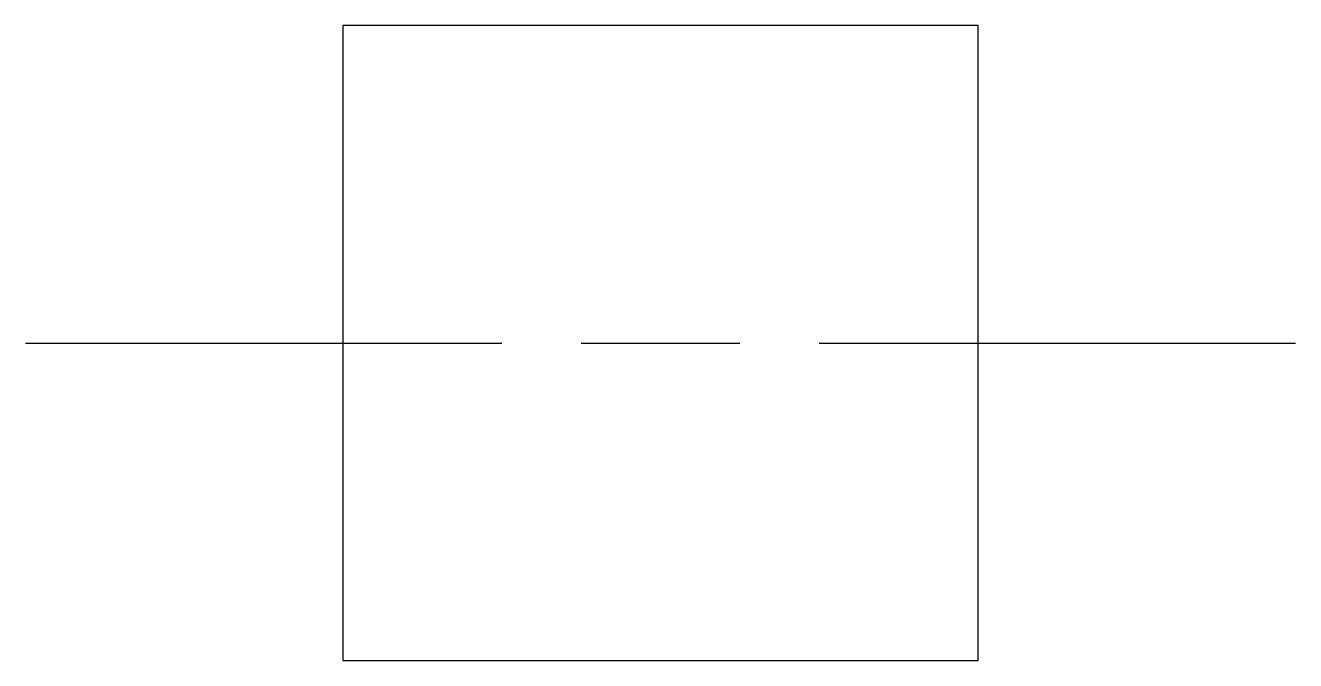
# Model space of a CAD drawing. Header units: metres. Extents: x -2 to 2, y -1 to 1.
import ezdxf

# ---------------------------------------------------------------- set-up
doc = ezdxf.new("R2010")
doc.units = ezdxf.units.M
doc.linetypes.add('DASHED', pattern=[0.75, 0.5, -0.25])
doc.layers.add('EXPORT-OCULTAS', color=7, linetype='DASHED')
doc.layers.add('EXPORT-PERFIL', color=7, linetype='CONTINUOUS')

msp = doc.modelspace()

# ---------------------------------------------------------------- linework, layer by layer
at = {"layer": 'EXPORT-OCULTAS'}
msp.add_line((-1, 0), (1, 0), dxfattribs=at)
at = {"layer": 'EXPORT-PERFIL'}
for p, q in [((1, 1), (-1, 1)), ((-1, 1), (-1, -1)), ((1, -1), (1, 1)), ((-2, 0), (-1, 0)), ((1, 0), (2, 0)), ((-1, -1), (1, -1))]:
    msp.add_line(p, q, dxfattribs=at)

doc.saveas('drawing.dxf')
